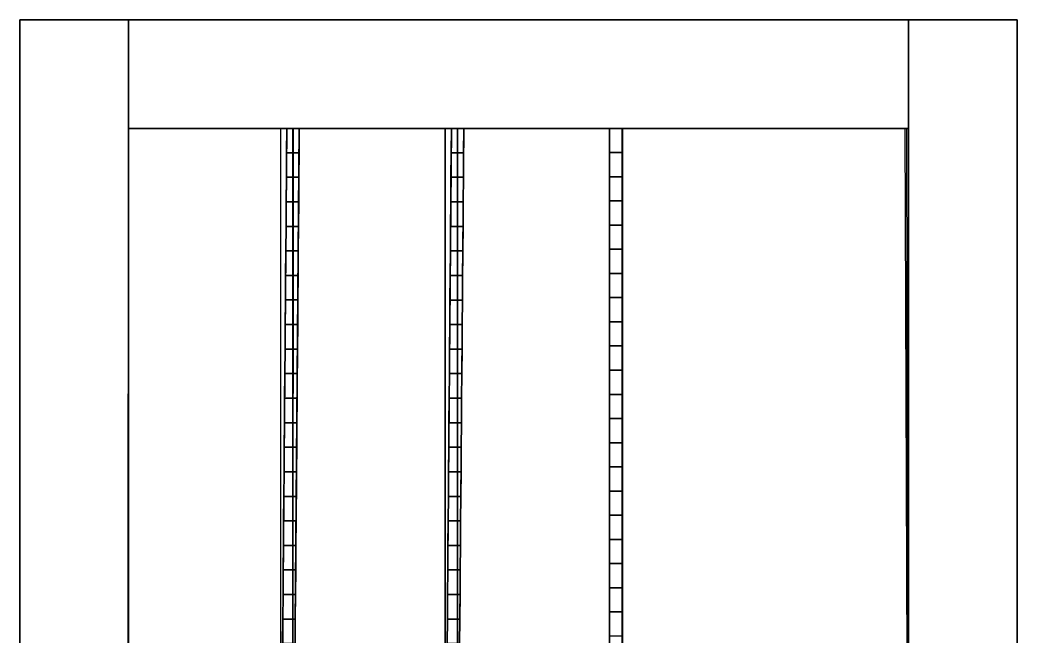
# Model space of a CAD drawing. Extents: x 1703 to 2103, y 917 to 1412.
# Drawn here: x 1702.9 to 2102.9, y 1164.9 to 1411.9 of the extents above; entities that cross this region are included whole.
import ezdxf

# ---------------------------------------------------------------- set-up
doc = ezdxf.new("R2010")
doc.units = 0
doc.layers.get('0').update_dxf_attribs({"linetype": 'CONTINUOUS'})

msp = doc.modelspace()

# ---------------------------------------------------------------- linework, layer by layer
for p, q in [((1702.88, 916.88), (1702.88, 1411.88)), ((1702.88, 1411.88, 64), (1702.88, 1411.88, 74)), ((1982.88, 1411.88, 74), (1702.88, 1411.88, 74)), ((1702.88, 1411.88, 74), (1702.88, 916.88, 74)), ((1702.88, 1411.88, 74), (1982.88, 1411.88, 74)), ((1702.88, 916.88, 64), (1702.88, 1411.88, 64)), ((1702.88, 1411.88, 64), (1982.88, 1411.88, 64)), ((1702.88, 1411.88), (2102.88, 1411.88)), ((1982.88, 1411.88, 64), (1982.88, 1411.88, 74)), ((2059.38, 916.88, 64), (2059.38, 1411.88, 64)), ((2059.38, 1411.88, 64), (2102.88, 1411.88, 64)), ((2059.38, 916.88, 74), (2059.38, 1411.88, 74)), ((2059.38, 1411.88, 74), (2102.88, 1411.88, 74)), ((2059.38, 1411.88, 64), (2059.38, 1411.88, 74)), ((2102.88, 916.88, 64), (2102.88, 1411.88, 64)), ((2102.88, 1411.88, 74), (2102.88, 1411.88, 64)), ((2102.88, 1411.88, 74), (2102.88, 916.88, 74)), ((2102.88, 916.88), (2102.88, 1411.88)), ((1746.29, 941.88, 64), (1746.37, 1368.38, 64)), ((1746.37, 1368.38, 64), (1746.37, 1368.38)), ((1746.37, 1368.38), (1746.57, 941.88)), ((1746.37, 1368.38), (1746.38, 1368.38, 64)), ((1746.38, 1368.38, 64), (2059.38, 1368.38, 64)), ((1756.09, 1368.38), (1929.61, 1368.38)), ((1807.42, 1368.39), (1807.39, 1053.62)), ((1809.87, 1358.65), (1809.95, 1368.38)), ((1812.42, 1368.39), (1812.39, 1053.62)), ((1814.87, 1358.65), (1814.95, 1368.38)), ((1873.42, 1368.39), (1873.39, 1053.62)), ((1875.87, 1358.65), (1875.95, 1368.38)), ((1878.42, 1368.39), (1878.39, 1053.62)), ((1880.87, 1358.65), (1880.95, 1368.38)), ((1939.42, 1368.38), (1939.38, 953.13)), ((1939.38, 1051.09), (1939.42, 1368.38)), ((1939.57, 941.88), (1939.42, 1368.38)), ((1944.42, 1368.38), (1939.42, 1368.38)), ((1944.57, 941.88), (1944.42, 1368.38)), ((1944.42, 1368.38), (2057.87, 1368.38)), ((2057.87, 1368.38), (2059.38, 941.88)), ((2059.38, 1368.38, 64), (2058.53, 1368.38)), ((1746.38, 955.6), (1746.38, 1356.76)), ((1809.79, 1348.81), (1809.87, 1358.65)), ((1814.79, 1348.81), (1814.87, 1358.65)), ((1875.79, 1348.81), (1875.87, 1358.65)), ((1880.79, 1348.81), (1880.87, 1358.65)), ((1809.71, 1338.97), (1809.79, 1348.81)), ((1814.71, 1338.97), (1814.79, 1348.81)), ((1875.71, 1338.97), (1875.79, 1348.81)), ((1880.71, 1338.97), (1880.79, 1348.81)), ((1746.38, 1052.48), (1746.38, 1341.91)), ((1809.63, 1329.13), (1809.71, 1338.97)), ((1814.63, 1329.13), (1814.71, 1338.97)), ((1875.63, 1329.13), (1875.71, 1338.97)), ((1880.63, 1329.13), (1880.71, 1338.97)), ((1809.55, 1319.29), (1809.63, 1329.13)), ((1814.55, 1319.29), (1814.63, 1329.13)), ((1875.55, 1319.29), (1875.63, 1329.13)), ((1880.55, 1319.29), (1880.63, 1329.13)), ((1809.47, 1309.45), (1809.55, 1319.29)), ((1814.47, 1309.45), (1814.55, 1319.29)), ((1875.47, 1309.45), (1875.55, 1319.29)), ((1880.47, 1309.45), (1880.55, 1319.29)), ((1809.39, 1299.62), (1809.47, 1309.45)), ((1814.39, 1299.62), (1814.47, 1309.45)), ((1875.39, 1299.61), (1875.47, 1309.45)), ((1880.39, 1299.61), (1880.47, 1309.45)), ((1809.31, 1289.78), (1809.39, 1299.62)), ((1814.31, 1289.78), (1814.39, 1299.62)), ((1875.31, 1289.77), (1875.39, 1299.61)), ((1880.31, 1289.77), (1880.39, 1299.61)), ((1809.23, 1279.94), (1809.31, 1289.78)), ((1814.23, 1279.94), (1814.31, 1289.78)), ((1875.23, 1279.93), (1875.31, 1289.77)), ((1880.23, 1279.93), (1880.31, 1289.77)), ((1809.15, 1270.1), (1809.23, 1279.94)), ((1814.15, 1270.1), (1814.23, 1279.94)), ((1875.15, 1270.09), (1875.23, 1279.93)), ((1880.15, 1270.09), (1880.23, 1279.93)), ((1809.07, 1260.26), (1809.15, 1270.1)), ((1814.07, 1260.26), (1814.15, 1270.1)), ((1875.07, 1260.25), (1875.15, 1270.09)), ((1880.07, 1260.25), (1880.15, 1270.09)), ((1808.99, 1250.42), (1809.07, 1260.26)), ((1813.99, 1250.42), (1814.07, 1260.26)), ((1874.99, 1250.41), (1875.07, 1260.25)), ((1879.99, 1250.41), (1880.07, 1260.25)), ((1808.91, 1240.58), (1808.99, 1250.42)), ((1813.91, 1240.58), (1813.99, 1250.42)), ((1874.91, 1240.57), (1874.99, 1250.41)), ((1879.91, 1240.57), (1879.99, 1250.41)), ((1808.83, 1230.74), (1808.91, 1240.58)), ((1813.83, 1230.74), (1813.91, 1240.58)), ((1874.83, 1230.73), (1874.91, 1240.57)), ((1879.83, 1230.73), (1879.91, 1240.57)), ((1808.75, 1220.9), (1808.83, 1230.74)), ((1813.75, 1220.9), (1813.83, 1230.74)), ((1874.75, 1220.89), (1874.83, 1230.73)), ((1879.75, 1220.89), (1879.83, 1230.73)), ((1808.67, 1211.06), (1808.75, 1220.9)), ((1813.67, 1211.06), (1813.75, 1220.9)), ((1874.67, 1211.05), (1874.75, 1220.89)), ((1879.67, 1211.05), (1879.75, 1220.89)), ((1808.59, 1201.22), (1808.67, 1211.06)), ((1813.59, 1201.22), (1813.67, 1211.06)), ((1874.59, 1201.21), (1874.67, 1211.05)), ((1879.59, 1201.21), (1879.67, 1211.05)), ((1808.51, 1191.38), (1808.59, 1201.22)), ((1813.51, 1191.38), (1813.59, 1201.22)), ((1874.51, 1191.37), (1874.59, 1201.21)), ((1879.51, 1191.37), (1879.59, 1201.21)), ((1808.43, 1181.54), (1808.51, 1191.38)), ((1813.43, 1181.54), (1813.51, 1191.38)), ((1874.43, 1181.53), (1874.51, 1191.37)), ((1879.43, 1181.53), (1879.51, 1191.37)), ((1808.35, 1171.7), (1808.43, 1181.54)), ((1813.35, 1171.7), (1813.43, 1181.54)), ((1874.35, 1171.69), (1874.43, 1181.53)), ((1879.35, 1171.69), (1879.43, 1181.53)), ((1808.27, 1161.86), (1808.35, 1171.7)), ((1813.27, 1161.86), (1813.35, 1171.7)), ((1874.27, 1161.85), (1874.35, 1171.69)), ((1879.27, 1161.85), (1879.35, 1171.69))]:
    msp.add_line(p, q)
at = {"extrusion": (-1, 5e-15, 2e-16)}
for p, q in [((1809.95, 1368.38), (1808.67, 1211)), ((1809.95, 1368.38), (1809.95, 1368.38, 40)), ((1814.95, 1368.38), (1813.67, 1211)), ((1814.95, 1368.38), (1814.95, 1368.38, 40)), ((1875.95, 1368.38), (1874.67, 1210.99)), ((1875.95, 1368.38), (1875.95, 1368.38, 40)), ((1880.95, 1368.38), (1879.67, 1210.99)), ((1880.95, 1368.38), (1880.95, 1368.38, 40)), ((1809.87, 1358.65), (1809.87, 1358.65, 42.94)), ((1814.87, 1358.65), (1814.87, 1358.65, 42.94)), ((1875.87, 1358.65), (1875.87, 1358.65, 42.94)), ((1880.87, 1358.65), (1880.87, 1358.65, 42.94)), ((1809.79, 1348.81), (1809.79, 1348.81, 45.7)), ((1814.79, 1348.81), (1814.79, 1348.81, 45.7)), ((1875.79, 1348.81), (1875.79, 1348.81, 45.7)), ((1880.79, 1348.81), (1880.79, 1348.81, 45.7)), ((1809.71, 1338.97), (1809.71, 1338.97, 48.26)), ((1814.71, 1338.97), (1814.71, 1338.97, 48.26)), ((1875.71, 1338.97), (1875.71, 1338.97, 48.26)), ((1880.71, 1338.97), (1880.71, 1338.97, 48.26)), ((1809.63, 1329.13), (1809.63, 1329.13, 50.62)), ((1814.63, 1329.13), (1814.63, 1329.13, 50.62)), ((1875.63, 1329.13), (1875.63, 1329.13, 50.62)), ((1880.63, 1329.13), (1880.63, 1329.13, 50.62)), ((1809.55, 1319.29), (1809.55, 1319.29, 52.78)), ((1814.55, 1319.29), (1814.55, 1319.29, 52.78)), ((1875.55, 1319.29), (1875.55, 1319.29, 52.78)), ((1880.55, 1319.29), (1880.55, 1319.29, 52.78)), ((1809.47, 1309.45), (1809.47, 1309.45, 54.74)), ((1814.47, 1309.45), (1814.47, 1309.45, 54.74)), ((1875.47, 1309.45), (1875.47, 1309.45, 54.74)), ((1880.47, 1309.45), (1880.47, 1309.45, 54.74)), ((1809.39, 1299.62), (1809.39, 1299.62, 56.51)), ((1814.39, 1299.62), (1814.39, 1299.62, 56.51)), ((1875.39, 1299.61), (1875.39, 1299.61, 56.51)), ((1880.39, 1299.61), (1880.39, 1299.61, 56.51)), ((1809.31, 1289.78), (1809.31, 1289.78, 58.09)), ((1814.31, 1289.78), (1814.31, 1289.78, 58.09)), ((1875.31, 1289.77), (1875.31, 1289.77, 58.09)), ((1880.31, 1289.77), (1880.31, 1289.77, 58.09)), ((1809.23, 1279.94), (1809.23, 1279.94, 59.48)), ((1814.23, 1279.94), (1814.23, 1279.94, 59.48)), ((1875.23, 1279.93), (1875.23, 1279.93, 59.48)), ((1880.23, 1279.93), (1880.23, 1279.93, 59.48)), ((1809.15, 1270.1), (1809.15, 1270.1, 60.68)), ((1814.15, 1270.1), (1814.15, 1270.1, 60.68)), ((1875.15, 1270.09), (1875.15, 1270.09, 60.68)), ((1880.15, 1270.09), (1880.15, 1270.09, 60.68)), ((1809.07, 1260.26), (1809.07, 1260.26, 61.7)), ((1814.07, 1260.26), (1814.07, 1260.26, 61.7)), ((1875.07, 1260.25), (1875.07, 1260.25, 61.7)), ((1880.07, 1260.25), (1880.07, 1260.25, 61.7)), ((1808.99, 1250.42), (1808.99, 1250.42, 62.53)), ((1813.99, 1250.42), (1813.99, 1250.42, 62.53)), ((1874.99, 1250.41), (1874.99, 1250.41, 62.53)), ((1879.99, 1250.41), (1879.99, 1250.41, 62.53)), ((1808.91, 1240.58), (1808.91, 1240.58, 63.17)), ((1813.91, 1240.58), (1813.91, 1240.58, 63.17)), ((1874.91, 1240.57), (1874.91, 1240.57, 63.17)), ((1879.91, 1240.57), (1879.91, 1240.57, 63.17)), ((1808.83, 1230.74), (1808.83, 1230.74, 63.63)), ((1813.83, 1230.74), (1813.83, 1230.74, 63.63)), ((1874.83, 1230.73), (1874.83, 1230.73, 63.63)), ((1879.83, 1230.73), (1879.83, 1230.73, 63.63)), ((1808.75, 1220.9), (1808.75, 1220.9, 63.91)), ((1813.75, 1220.9), (1813.75, 1220.9, 63.91)), ((1874.75, 1220.89), (1874.75, 1220.89, 63.91)), ((1879.75, 1220.89), (1879.75, 1220.89, 63.91)), ((1808.67, 1211.06), (1808.67, 1211.06, 64)), ((1813.67, 1211.06), (1813.67, 1211.06, 64)), ((1874.67, 1211.05), (1874.67, 1211.05, 64)), ((1879.67, 1211.05), (1879.67, 1211.05, 64)), ((1808.59, 1201.22), (1808.59, 1201.22, 63.91)), ((1813.59, 1201.22), (1813.59, 1201.22, 63.91)), ((1874.59, 1201.21), (1874.59, 1201.21, 63.91)), ((1879.59, 1201.21), (1879.59, 1201.21, 63.91)), ((1808.51, 1191.38), (1808.51, 1191.38, 63.64)), ((1813.51, 1191.38), (1813.51, 1191.38, 63.64)), ((1874.51, 1191.37), (1874.51, 1191.37, 63.64)), ((1879.51, 1191.37), (1879.51, 1191.37, 63.64)), ((1808.43, 1181.54), (1808.43, 1181.54, 63.18)), ((1813.43, 1181.54), (1813.43, 1181.54, 63.18)), ((1874.43, 1181.53), (1874.43, 1181.53, 63.18)), ((1879.43, 1181.53), (1879.43, 1181.53, 63.18)), ((1808.35, 1171.7), (1808.35, 1171.7, 62.54)), ((1813.35, 1171.7), (1813.35, 1171.7, 62.54)), ((1874.35, 1171.69), (1874.35, 1171.69, 62.54)), ((1879.35, 1171.69), (1879.35, 1171.69, 62.54))]:
    msp.add_line(p, q, dxfattribs=at)
at = {"extrusion": (-1, 0, 1e-16)}
for p, q in [((1939.42, 1368.38), (1939.42, 1368.38, 40)), ((1939.42, 1368.38), (1939.42, 1358.69)), ((1944.57, 1368.38), (1944.57, 1368.38, 40)), ((1944.57, 1368.38), (1944.57, 1358.69)), ((1939.42, 1358.69), (1939.42, 1349)), ((1939.42, 1358.69), (1939.42, 1358.69, 42.16)), ((1944.57, 1358.69), (1944.57, 1349)), ((1944.57, 1358.69), (1944.57, 1358.69, 42.16)), ((1939.42, 1349), (1939.42, 1339.31)), ((1939.42, 1349), (1939.42, 1349, 44.21)), ((1944.57, 1349), (1944.57, 1339.31)), ((1944.57, 1349), (1944.57, 1349, 44.21)), ((1939.42, 1339.31), (1939.42, 1329.62)), ((1939.42, 1339.31), (1939.42, 1339.31, 46.16)), ((1944.57, 1339.31), (1944.57, 1329.62)), ((1944.57, 1339.31), (1944.57, 1339.31, 46.16)), ((1939.42, 1329.62), (1939.42, 1319.93)), ((1939.42, 1329.62), (1939.42, 1329.62, 48)), ((1944.57, 1329.62), (1944.57, 1319.93)), ((1944.57, 1329.62), (1944.57, 1329.62, 48)), ((1939.42, 1319.93), (1939.42, 1310.24)), ((1939.42, 1319.93), (1939.42, 1319.93, 49.74)), ((1944.57, 1319.93), (1944.57, 1310.24)), ((1944.57, 1319.93), (1944.57, 1319.93, 49.74)), ((1939.42, 1310.24), (1939.42, 1300.55)), ((1939.42, 1310.24), (1939.42, 1310.24, 51.38)), ((1944.57, 1310.24), (1944.57, 1300.55)), ((1944.57, 1310.24), (1944.57, 1310.24, 51.38)), ((1939.42, 1300.55), (1939.42, 1290.86)), ((1939.42, 1300.55), (1939.42, 1300.55, 52.92)), ((1944.57, 1300.55), (1944.57, 1290.86)), ((1944.57, 1300.55), (1944.57, 1300.55, 52.92)), ((1939.42, 1290.86), (1939.42, 1281.17)), ((1939.42, 1290.86), (1939.42, 1290.86, 54.35)), ((1944.57, 1290.86), (1944.57, 1281.17)), ((1944.57, 1290.86), (1944.57, 1290.86, 54.35)), ((1939.42, 1281.17), (1939.42, 1271.48)), ((1939.42, 1281.17), (1939.42, 1281.17, 55.68)), ((1944.57, 1281.17), (1944.57, 1271.48)), ((1944.57, 1281.17), (1944.57, 1281.17, 55.68)), ((1939.42, 1271.48), (1939.42, 1261.79)), ((1939.42, 1271.48), (1939.42, 1271.48, 56.92)), ((1944.57, 1271.48), (1944.57, 1261.79)), ((1944.57, 1271.48), (1944.57, 1271.48, 56.92)), ((1939.42, 1261.79), (1939.42, 1252.1)), ((1939.42, 1261.79), (1939.42, 1261.79, 58.05)), ((1944.57, 1261.79), (1944.57, 1252.1)), ((1944.57, 1261.79), (1944.57, 1261.79, 58.05)), ((1939.42, 1252.1), (1939.42, 1242.41)), ((1939.42, 1252.1), (1939.42, 1252.1, 59.09)), ((1944.57, 1252.1), (1944.57, 1242.41)), ((1944.57, 1252.1), (1944.57, 1252.1, 59.09)), ((1939.42, 1242.41), (1939.42, 1232.72)), ((1939.42, 1242.41), (1939.42, 1242.41, 60.02)), ((1944.57, 1242.41), (1944.57, 1232.72)), ((1944.57, 1242.41), (1944.57, 1242.41, 60.02)), ((1939.42, 1232.72), (1939.42, 1223.03)), ((1939.42, 1232.72), (1939.42, 1232.72, 60.86)), ((1944.57, 1232.72), (1944.57, 1223.03)), ((1944.57, 1232.72), (1944.57, 1232.72, 60.86)), ((1939.42, 1223.03), (1939.42, 1213.34)), ((1939.42, 1223.03), (1939.42, 1223.03, 61.59)), ((1944.57, 1223.03), (1944.57, 1213.34)), ((1944.57, 1223.03), (1944.57, 1223.03, 61.59)), ((1939.42, 1213.34), (1939.42, 1203.65)), ((1939.42, 1213.34), (1939.42, 1213.34, 62.23)), ((1944.57, 1213.34), (1944.57, 1203.65)), ((1944.57, 1213.34), (1944.57, 1213.34, 62.23)), ((1939.42, 1203.65), (1939.42, 1193.96)), ((1939.42, 1203.65), (1939.42, 1203.65, 62.77)), ((1944.57, 1203.65), (1944.57, 1193.96)), ((1944.57, 1203.65), (1944.57, 1203.65, 62.77)), ((1939.42, 1193.96), (1939.42, 1184.27)), ((1939.42, 1193.96), (1939.42, 1193.96, 63.21)), ((1944.57, 1193.96), (1944.57, 1184.27)), ((1944.57, 1193.96), (1944.57, 1193.96, 63.21)), ((1939.42, 1184.27), (1939.42, 1174.58)), ((1939.42, 1184.27), (1939.42, 1184.27, 63.56)), ((1944.57, 1184.27), (1944.57, 1174.58)), ((1944.57, 1184.27), (1944.57, 1184.27, 63.56)), ((1939.42, 1174.58), (1939.42, 1174.58, 63.8)), ((1944.57, 1174.58), (1944.57, 1174.58, 63.8)), ((1944.57, 1164.89), (1944.57, 1164.89, 63.95))]:
    msp.add_line(p, q, dxfattribs=at)
for centre in [(-1155.13, -895.41, -1939.42), (-1155.13, -895.41, -1944.57)]:
    msp.add_arc(centre, 959.41, 77.15745, 102.84255, dxfattribs=at)
for points in [[(1702.88, 916.88, 74), (1746.29, 916.88, 74), (1746.38, 1411.88, 74), (1702.88, 1411.88, 74)], [(1702.88, 1411.88, 64), (1702.88, 916.88, 64), (1746.29, 916.88, 64), (1746.38, 1411.88, 64)], [(1702.88, 1411.88, 64), (1702.88, 1411.88, 74), (1702.88, 916.88, 74), (1702.88, 916.88, 64)], [(1702.88, 1411.88, 64), (1702.88, 1411.88, 74), (1702.88, 916.88, 74), (1702.88, 916.88, 64)], [(1746.38, 1411.88, 64), (1746.38, 1411.88, 74), (1702.88, 1411.88, 74), (1702.88, 1411.88, 64)], [(1746.38, 1411.88, 64), (1746.38, 1411.88, 74), (1702.88, 1411.88, 74), (1702.88, 1411.88, 64)], [(2059.38, 1368.38, 64), (2059.38, 1411.88, 64), (1746.38, 1411.88, 64), (1746.37, 1368.38, 64)], [(2059.38, 1368.38, 74), (2059.38, 1411.88, 74), (1746.38, 1411.88, 74), (1746.38, 1368.38, 74)], [(2059.38, 1368.38, 74), (2059.38, 1411.88, 74), (1746.38, 1411.88, 74), (1746.38, 1368.38, 74)], [(2059.38, 1411.88, 64), (2059.38, 1411.88, 74), (1746.38, 1411.88, 74), (1746.38, 1411.88, 64)], [(2059.38, 1368.38, 64), (2059.38, 1411.88, 64), (1746.38, 1411.88, 64), (1746.38, 1368.38, 64)], [(2059.38, 916.88, 74), (2059.38, 1411.88, 74), (2102.88, 1411.88, 74), (2102.88, 916.88, 74)], [(2059.38, 916.88, 64), (2102.88, 916.88, 64), (2102.88, 1411.88, 64), (2059.38, 1411.88, 64)], [(2059.38, 916.88, 74), (2102.88, 916.88, 74), (2102.88, 1411.88, 74), (2059.38, 1411.88, 74)], [(2059.38, 916.88, 64), (2102.88, 916.88, 64), (2102.88, 1411.88, 64), (2059.38, 1411.88, 64)], [(2102.88, 1411.88, 64), (2102.88, 1411.88, 74), (2059.38, 1411.88, 74), (2059.38, 1411.88, 64)], [(2102.88, 916.88, 64), (2102.88, 916.88, 74), (2102.88, 1411.88, 74), (2102.88, 1411.88, 64)], [(2102.88, 916.88, 64), (2102.88, 916.88, 74), (2102.88, 1411.88, 74), (2102.88, 1411.88, 64)], [(1746.29, 916.88, 64), (1746.38, 916.88, 74), (1746.38, 1368.38, 74), (1746.38, 1368.38, 64)], [(1746.57, 941.88), (1746.29, 941.88, 64), (1746.37, 1368.38, 64), (1746.37, 1368.38)], [(1746.37, 1368.38), (1746.37, 1368.38, 64), (1746.29, 941.88, 64), (1746.57, 941.88)], [(1746.37, 1368.38), (1807.42, 1368.38), (1807.39, 1053.62), (1746.38, 1053.59)], [(1746.37, 1368.38, 64), (1746.38, 1368.38, 74), (2059.38, 1368.38, 74), (2059.38, 1368.38, 64)], [(1746.37, 1368.38, 64), (1746.38, 1368.38, 74), (2059.38, 1368.38, 74), (2059.38, 1368.38, 64)], [(1746.37, 1368.38), (1746.37, 1368.38, 64), (2059.38, 1368.38, 64), (2058.53, 1368.38)], [(2058.53, 1368.38), (2059.38, 1368.38, 64), (1746.37, 1368.38, 64), (1746.37, 1368.38)], [(1812.39, 1368.38), (1807.42, 1368.39), (1807.39, 1053.62), (1812.39, 1053.62)], [(1807.39, 1053.62), (1812.39, 1053.62), (1812.42, 1368.38), (1807.42, 1368.39)], [(1814.95, 1368.38), (1809.95, 1368.38), (1807.39, 1053.62), (1812.39, 1053.62)], [(1809.95, 1368.38), (1809.95, 1368.38, 40), (1809.87, 1358.65, 42.94), (1809.87, 1358.65)], [(1809.87, 1358.65, 42.94), (1809.95, 1368.38, 40), (1814.95, 1368.38, 40), (1814.87, 1358.65, 42.94)], [(1814.95, 1368.38), (1814.95, 1368.38, 40), (1809.95, 1368.38, 40), (1809.95, 1368.38)], [(1812.39, 1368.38), (1873.39, 1368.38), (1873.39, 1053.62), (1812.39, 1053.62)], [(1814.87, 1358.65), (1814.95, 1368.38), (1814.95, 1368.38, 40), (1814.87, 1358.65, 42.94)], [(1873.39, 1053.62), (1878.42, 1053.62), (1878.42, 1368.39), (1873.39, 1368.38)], [(1878.42, 1368.39), (1873.39, 1368.38), (1873.39, 1053.62), (1878.42, 1053.62)], [(1880.95, 1368.38), (1875.95, 1368.38), (1873.39, 1053.62), (1878.39, 1053.62)], [(1875.95, 1368.38), (1875.95, 1368.38, 40), (1875.87, 1358.65, 42.94), (1875.87, 1358.65)], [(1875.87, 1358.65, 42.94), (1875.95, 1368.38, 40), (1880.95, 1368.38, 40), (1880.87, 1358.65, 42.94)], [(1880.95, 1368.38), (1880.95, 1368.38, 40), (1875.95, 1368.38, 40), (1875.95, 1368.38)], [(1878.42, 1368.39), (1939.42, 1368.38), (1939.38, 1053.59), (1878.42, 1053.62)], [(1880.87, 1358.65), (1880.95, 1368.38), (1880.95, 1368.38, 40), (1880.87, 1358.65, 42.94)], [(1939.57, 941.88), (1944.57, 941.88), (1944.57, 1368.38), (1939.42, 1368.38)], [(1939.42, 1368.38), (1939.42, 1368.38, 40), (1939.42, 1358.69, 42.16), (1939.42, 1358.69)], [(1939.42, 1358.69, 42.16), (1939.42, 1368.38, 40), (1944.57, 1368.38, 40), (1944.57, 1358.69, 42.16)], [(1939.42, 941.88, 40), (1944.57, 941.88, 40), (1944.57, 1368.38, 40), (1939.42, 1368.38, 40)], [(1939.57, 941.88), (1944.57, 941.88), (1944.57, 1368.38), (1939.42, 1368.38)], [(1944.57, 941.88), (1944.57, 1368.38), (2058.53, 1368.38), (2059.38, 941.88)], [(1944.57, 1368.38), (1944.57, 1368.38, 40), (1944.57, 1358.69, 42.16), (1944.57, 1358.69)], [(2059.38, 1368.38, 64), (2058.53, 1368.38), (2059.38, 941.88), (2059.38, 941.88, 64)], [(2059.38, 1368.38, 64), (2059.38, 1368.38, 74), (2059.38, 941, 74), (2059.38, 941, 64)], [(1809.87, 1358.65), (1809.87, 1358.65, 42.94), (1809.79, 1348.81, 45.7), (1809.79, 1348.81)], [(1809.79, 1348.81, 45.7), (1809.87, 1358.65, 42.94), (1814.87, 1358.65, 42.94), (1814.79, 1348.81, 45.7)], [(1814.79, 1348.81), (1814.87, 1358.65), (1814.87, 1358.65, 42.94), (1814.79, 1348.81, 45.7)], [(1875.87, 1358.65), (1875.87, 1358.65, 42.94), (1875.79, 1348.81, 45.7), (1875.79, 1348.81)], [(1875.79, 1348.81, 45.7), (1875.87, 1358.65, 42.94), (1880.87, 1358.65, 42.94), (1880.79, 1348.81, 45.7)], [(1880.79, 1348.81), (1880.87, 1358.65), (1880.87, 1358.65, 42.94), (1880.79, 1348.81, 45.7)], [(1939.42, 1358.69), (1939.42, 1358.69, 42.16), (1939.42, 1349, 44.21), (1939.42, 1349)], [(1939.42, 1358.69, 42.16), (1944.57, 1358.69, 42.16), (1944.57, 1349, 44.21), (1939.42, 1349, 44.21)], [(1944.57, 1358.69), (1944.57, 1358.69, 42.16), (1944.57, 1349, 44.21), (1944.57, 1349)], [(1809.79, 1348.81), (1809.79, 1348.81, 45.7), (1809.71, 1338.97, 48.46), (1809.71, 1338.97)], [(1809.71, 1338.97, 48.46), (1809.79, 1348.81, 45.7), (1814.79, 1348.81, 45.7), (1814.71, 1338.97, 48.26)], [(1814.71, 1338.97), (1814.79, 1348.81), (1814.79, 1348.81, 45.7), (1814.71, 1338.97, 48.26)], [(1875.79, 1348.81), (1875.79, 1348.81, 45.7), (1875.71, 1338.97, 48.46), (1875.71, 1338.97)], [(1875.71, 1338.97, 48.46), (1875.79, 1348.81, 45.7), (1880.79, 1348.81, 45.7), (1880.71, 1338.97, 48.26)], [(1880.71, 1338.97), (1880.79, 1348.81), (1880.79, 1348.81, 45.7), (1880.71, 1338.97, 48.26)], [(1939.42, 1349), (1939.42, 1349, 44.21), (1939.42, 1339.31, 46.16), (1939.42, 1339.31)], [(1939.42, 1349, 44.21), (1944.57, 1349, 44.21), (1944.57, 1339.31, 46.16), (1939.42, 1339.31, 46.16)], [(1944.57, 1349), (1944.57, 1349, 44.21), (1944.57, 1339.31, 46.16), (1944.57, 1339.31)], [(1809.71, 1338.97), (1809.71, 1338.97, 48.26), (1809.63, 1329.13, 50.62), (1809.63, 1329.13)], [(1809.63, 1329.13, 50.62), (1809.71, 1338.97, 48.26), (1814.71, 1338.97, 48.26), (1814.63, 1329.13, 50.62)], [(1814.63, 1329.13), (1814.71, 1338.97), (1814.71, 1338.97, 48.26), (1814.63, 1329.13, 50.62)], [(1875.71, 1338.97), (1875.71, 1338.97, 48.26), (1875.63, 1329.13, 50.62), (1875.63, 1329.13)], [(1875.63, 1329.13, 50.62), (1875.71, 1338.97, 48.26), (1880.71, 1338.97, 48.26), (1880.63, 1329.13, 50.62)], [(1880.63, 1329.13), (1880.71, 1338.97), (1880.71, 1338.97, 48.26), (1880.63, 1329.13, 50.62)], [(1939.42, 1339.31), (1939.42, 1339.31, 46.16), (1939.42, 1329.62, 48), (1939.42, 1329.62)], [(1944.57, 1339.31, 46.16), (1939.42, 1339.31, 46.16), (1939.42, 1339.31, 46.16), (1944.57, 1339.31, 46.16)], [(1939.42, 1339.31, 46.16), (1944.57, 1339.31, 46.16), (1944.57, 1329.62, 48), (1939.42, 1329.62, 48)], [(1944.57, 1339.31), (1944.57, 1339.31, 46.16), (1944.57, 1329.62, 48), (1944.57, 1329.62)], [(1809.63, 1329.13), (1809.63, 1329.13, 50.62), (1809.55, 1319.29, 52.78), (1809.55, 1319.29)], [(1809.63, 1329.13, 50.62), (1814.63, 1329.13, 50.62), (1814.55, 1319.29, 52.78), (1809.55, 1319.29, 52.78)], [(1814.55, 1319.29), (1814.63, 1329.13), (1814.63, 1329.13, 50.62), (1814.55, 1319.29, 52.78)], [(1875.63, 1329.13), (1875.63, 1329.13, 50.62), (1875.55, 1319.29, 52.78), (1875.55, 1319.29)], [(1875.63, 1329.13, 50.62), (1880.63, 1329.13, 50.62), (1880.55, 1319.29, 52.78), (1875.55, 1319.29, 52.78)], [(1880.55, 1319.29), (1880.63, 1329.13), (1880.63, 1329.13, 50.62), (1880.55, 1319.29, 52.78)], [(1939.42, 1329.62), (1939.42, 1329.62, 48), (1939.42, 1319.93, 49.74), (1939.42, 1319.93)], [(1944.57, 1329.62, 48), (1939.42, 1329.62, 48), (1939.42, 1329.62, 48), (1944.57, 1329.62, 48)], [(1939.42, 1329.62, 48), (1944.57, 1329.62, 48), (1944.57, 1319.93, 49.74), (1939.42, 1319.93, 49.74)], [(1944.57, 1329.62), (1944.57, 1329.62, 48), (1944.57, 1319.93, 49.74), (1944.57, 1319.93)], [(1809.55, 1319.29), (1809.55, 1319.29, 52.78), (1809.47, 1309.45, 54.74), (1809.47, 1309.45)], [(1809.47, 1309.45, 54.74), (1809.55, 1319.29, 52.78), (1814.55, 1319.29, 52.78), (1814.47, 1309.45, 54.74)], [(1814.47, 1309.45), (1814.55, 1319.29), (1814.55, 1319.29, 52.78), (1814.47, 1309.45, 54.74)], [(1875.55, 1319.29), (1875.55, 1319.29, 52.78), (1875.47, 1309.45, 54.74), (1875.47, 1309.45)], [(1875.47, 1309.45, 54.74), (1875.55, 1319.29, 52.78), (1880.55, 1319.29, 52.78), (1880.47, 1309.45, 54.74)], [(1880.47, 1309.45), (1880.55, 1319.29), (1880.55, 1319.29, 52.78), (1880.47, 1309.45, 54.74)], [(1939.42, 1319.93), (1939.42, 1319.93, 49.74), (1939.42, 1310.24, 51.38), (1939.42, 1310.24)], [(1944.57, 1319.93, 49.74), (1939.42, 1319.93, 49.74), (1939.42, 1319.93, 49.74), (1944.57, 1319.93, 49.74)], [(1939.42, 1319.93, 49.74), (1944.57, 1319.93, 49.74), (1944.57, 1310.24, 51.38), (1939.42, 1310.24, 51.38)], [(1944.57, 1319.93), (1944.57, 1319.93, 49.74), (1944.57, 1310.24, 51.38), (1944.57, 1310.24)], [(1809.47, 1309.45), (1809.47, 1309.45, 54.74), (1809.39, 1299.62, 56.51), (1809.39, 1299.62)], [(1809.39, 1299.62, 56.51), (1809.47, 1309.45, 54.74), (1814.47, 1309.45, 54.74), (1814.39, 1299.62, 56.51)], [(1814.39, 1299.62), (1814.47, 1309.45), (1814.47, 1309.45, 54.74), (1814.39, 1299.62, 56.51)], [(1875.47, 1309.45), (1875.47, 1309.45, 54.74), (1875.39, 1299.61, 56.51), (1875.39, 1299.61)], [(1875.39, 1299.61, 56.51), (1875.47, 1309.45, 54.74), (1880.47, 1309.45, 54.74), (1880.39, 1299.61, 56.51)], [(1880.39, 1299.61), (1880.47, 1309.45), (1880.47, 1309.45, 54.74), (1880.39, 1299.61, 56.51)], [(1939.42, 1310.24), (1939.42, 1310.24, 51.38), (1939.42, 1300.55, 52.92), (1939.42, 1300.55)], [(1944.57, 1310.24, 51.38), (1939.42, 1310.24, 51.38), (1939.42, 1310.24, 51.38), (1944.57, 1310.24, 51.38)], [(1939.42, 1310.24, 51.38), (1944.57, 1310.24, 51.38), (1944.57, 1300.55, 53.02), (1939.42, 1300.55, 52.92)], [(1944.57, 1310.24), (1944.57, 1310.24, 51.38), (1944.57, 1300.55, 52.92), (1944.57, 1300.55)], [(1939.42, 1300.55), (1939.42, 1300.55, 52.92), (1939.42, 1290.86, 54.35), (1939.42, 1290.86)], [(1944.57, 1300.55, 53.02), (1939.42, 1300.55, 52.92), (1939.42, 1300.55, 52.92), (1944.57, 1300.55, 52.92)], [(1939.42, 1300.55, 52.92), (1944.57, 1300.55, 52.92), (1944.57, 1290.86, 54.35), (1939.42, 1290.86, 54.35)], [(1944.57, 1300.55), (1944.57, 1300.55, 52.92), (1944.57, 1290.86, 54.35), (1944.57, 1290.86)], [(1809.39, 1299.62), (1809.39, 1299.62, 56.51), (1809.31, 1289.78, 58.28), (1809.31, 1289.78)], [(1809.31, 1289.78, 58.28), (1809.39, 1299.62, 56.51), (1814.39, 1299.62, 56.51), (1814.31, 1289.78, 58.09)], [(1814.31, 1289.78), (1814.39, 1299.62), (1814.39, 1299.62, 56.51), (1814.31, 1289.78, 58.09)], [(1875.39, 1299.61), (1875.39, 1299.61, 56.51), (1875.31, 1289.77, 58.28), (1875.31, 1289.77)], [(1875.31, 1289.77, 58.28), (1875.39, 1299.61, 56.51), (1880.39, 1299.61, 56.51), (1880.31, 1289.77, 58.09)], [(1880.31, 1289.77), (1880.39, 1299.61), (1880.39, 1299.61, 56.51), (1880.31, 1289.77, 58.09)], [(1809.31, 1289.78), (1809.31, 1289.78, 58.28), (1809.23, 1279.94, 59.48), (1809.23, 1279.94)], [(1809.23, 1279.94, 59.48), (1809.31, 1289.78, 58.09), (1814.31, 1289.78, 58.09), (1814.23, 1279.94, 59.48)], [(1809.31, 1289.78, 58.28), (1809.31, 1289.78), (1809.31, 1289.78), (1809.31, 1289.78, 58.28)], [(1814.23, 1279.94), (1814.31, 1289.78), (1814.31, 1289.78, 58.09), (1814.23, 1279.94, 59.48)], [(1875.31, 1289.77), (1875.31, 1289.77, 58.28), (1875.23, 1279.93, 59.48), (1875.23, 1279.93)], [(1875.23, 1279.93, 59.48), (1875.31, 1289.77, 58.09), (1880.31, 1289.77, 58.09), (1880.23, 1279.93, 59.48)], [(1875.31, 1289.77, 58.28), (1875.31, 1289.77), (1875.31, 1289.77), (1875.31, 1289.77, 58.28)], [(1880.23, 1279.93), (1880.31, 1289.77), (1880.31, 1289.77, 58.09), (1880.23, 1279.93, 59.48)], [(1939.42, 1290.86, 54.35), (1939.42, 1290.86), (1939.42, 1290.86), (1939.42, 1290.86, 54.35)], [(1939.42, 1290.86), (1939.42, 1290.86, 54.35), (1939.42, 1281.17, 55.79), (1939.42, 1281.17)], [(1944.57, 1290.86, 54.35), (1939.42, 1290.86, 54.35), (1939.42, 1290.86, 54.35), (1944.57, 1290.86, 54.35)], [(1939.42, 1290.86, 54.35), (1944.57, 1290.86, 54.35), (1944.57, 1281.17, 55.68), (1939.42, 1281.17, 55.68)], [(1944.57, 1290.86, 54.35), (1944.57, 1290.86), (1944.57, 1290.86), (1944.57, 1290.86, 54.35)], [(1944.57, 1290.86), (1944.57, 1290.86, 54.35), (1944.57, 1281.17, 55.79), (1944.57, 1281.17)], [(1939.42, 1281.17), (1939.42, 1281.17, 55.68), (1939.42, 1271.48, 56.92), (1939.42, 1271.48)], [(1944.57, 1281.17, 55.68), (1939.42, 1281.17, 55.68), (1939.42, 1281.17, 55.68), (1944.57, 1281.17, 55.68)], [(1939.42, 1281.17, 55.68), (1944.57, 1281.17, 55.68), (1944.57, 1271.48, 56.92), (1939.42, 1271.48, 56.92)], [(1944.57, 1281.17), (1944.57, 1281.17, 55.68), (1944.57, 1271.48, 56.92), (1944.57, 1271.48)], [(1809.23, 1279.94), (1809.23, 1279.94, 59.48), (1809.15, 1270.1, 60.68), (1809.15, 1270.1)], [(1809.15, 1270.1, 60.68), (1809.23, 1279.94, 59.48), (1814.23, 1279.94, 59.48), (1814.15, 1270.1, 60.68)], [(1814.15, 1270.1), (1814.23, 1279.94), (1814.23, 1279.94, 59.48), (1814.15, 1270.1, 60.68)], [(1875.23, 1279.93), (1875.23, 1279.93, 59.48), (1875.15, 1270.09, 60.68), (1875.15, 1270.09)], [(1875.15, 1270.09, 60.68), (1875.23, 1279.93, 59.48), (1880.23, 1279.93, 59.48), (1880.15, 1270.09, 60.68)], [(1880.15, 1270.09), (1880.23, 1279.93), (1880.23, 1279.93, 59.48), (1880.15, 1270.09, 60.68)], [(1809.15, 1270.1), (1809.15, 1270.1, 60.68), (1809.07, 1260.26, 61.7), (1809.07, 1260.26)], [(1809.07, 1260.26, 61.7), (1809.15, 1270.1, 60.68), (1814.15, 1270.1, 60.68), (1814.07, 1260.26, 61.7)], [(1814.07, 1260.26), (1814.15, 1270.1), (1814.15, 1270.1, 60.68), (1814.07, 1260.26, 61.7)], [(1875.15, 1270.09), (1875.15, 1270.09, 60.68), (1875.07, 1260.25, 61.7), (1875.07, 1260.25)], [(1875.07, 1260.25, 61.7), (1875.15, 1270.09, 60.68), (1880.15, 1270.09, 60.68), (1880.07, 1260.25, 61.7)], [(1880.07, 1260.25), (1880.15, 1270.09), (1880.15, 1270.09, 60.68), (1880.07, 1260.25, 61.7)], [(1939.42, 1271.48), (1939.42, 1271.48, 56.92), (1939.42, 1261.79, 58.05), (1939.42, 1261.79)], [(1944.57, 1271.48, 56.92), (1939.42, 1271.48, 56.92), (1939.42, 1271.48, 56.92), (1944.57, 1271.48, 56.92)], [(1939.42, 1271.48, 56.92), (1944.57, 1271.48, 56.92), (1944.57, 1261.79, 58.05), (1939.42, 1261.79, 58.05)], [(1944.57, 1271.48), (1944.57, 1271.48, 56.92), (1944.57, 1261.79, 58.05), (1944.57, 1261.79)], [(1809.07, 1260.26), (1809.07, 1260.26, 61.7), (1808.99, 1250.42, 62.53), (1808.99, 1250.42)], [(1808.99, 1250.42, 62.53), (1809.07, 1260.26, 61.7), (1814.07, 1260.26, 61.7), (1813.99, 1250.42, 62.53)], [(1813.99, 1250.42), (1814.07, 1260.26), (1814.07, 1260.26, 61.7), (1813.99, 1250.42, 62.53)], [(1875.07, 1260.25), (1875.07, 1260.25, 61.7), (1874.99, 1250.41, 62.53), (1874.99, 1250.41)], [(1874.99, 1250.41, 62.53), (1875.07, 1260.25, 61.7), (1880.07, 1260.25, 61.7), (1879.99, 1250.41, 62.53)], [(1879.99, 1250.41), (1880.07, 1260.25), (1880.07, 1260.25, 61.7), (1879.99, 1250.41, 62.53)], [(1939.42, 1261.79), (1939.42, 1261.79, 58.05), (1939.42, 1252.1, 59.09), (1939.42, 1252.1)], [(1944.57, 1261.79, 58.05), (1939.42, 1261.79, 58.05), (1939.42, 1261.79, 58.05), (1944.57, 1261.79, 58.05)], [(1939.42, 1261.79, 58.05), (1944.57, 1261.79, 58.05), (1944.57, 1252.1, 59.09), (1939.42, 1252.1, 59.09)], [(1944.57, 1261.79), (1944.57, 1261.79, 58.05), (1944.57, 1252.1, 59.09), (1944.57, 1252.1)], [(1939.42, 1252.1), (1939.42, 1252.1, 59.09), (1939.42, 1242.41, 60.02), (1939.42, 1242.41)], [(1944.57, 1252.1, 59.09), (1939.42, 1252.1, 59.09), (1939.42, 1252.1, 59.09), (1944.57, 1252.1, 59.09)], [(1939.42, 1252.1, 59.09), (1944.57, 1252.1, 59.09), (1944.57, 1242.41, 60.02), (1939.42, 1242.41, 60.02)], [(1944.57, 1252.1), (1944.57, 1252.1, 59.09), (1944.57, 1242.41, 60.02), (1944.57, 1242.41)], [(1808.99, 1250.42), (1808.99, 1250.42, 62.53), (1808.91, 1240.58, 63.17), (1808.91, 1240.58)], [(1808.91, 1240.58, 63.17), (1808.99, 1250.42, 62.53), (1813.99, 1250.42, 62.53), (1813.91, 1240.58, 63.17)], [(1813.91, 1240.58), (1813.99, 1250.42), (1813.99, 1250.42, 62.53), (1813.91, 1240.58, 63.17)], [(1874.99, 1250.41), (1874.99, 1250.41, 62.53), (1874.91, 1240.57, 63.17), (1874.91, 1240.57)], [(1874.91, 1240.57, 63.17), (1874.99, 1250.41, 62.53), (1879.99, 1250.41, 62.53), (1879.91, 1240.57, 63.17)], [(1879.91, 1240.57), (1879.99, 1250.41), (1879.99, 1250.41, 62.53), (1879.91, 1240.57, 63.17)], [(1808.91, 1240.58), (1808.91, 1240.58, 63.17), (1808.83, 1230.74, 63.63), (1808.83, 1230.74)], [(1808.83, 1230.74, 63.63), (1808.91, 1240.58, 63.17), (1813.91, 1240.58, 63.17), (1813.83, 1230.74, 63.82)], [(1813.83, 1230.74), (1813.91, 1240.58), (1813.91, 1240.58, 63.17), (1813.83, 1230.74, 63.63)], [(1874.91, 1240.57), (1874.91, 1240.57, 63.17), (1874.83, 1230.73, 63.63), (1874.83, 1230.73)], [(1874.83, 1230.73, 63.63), (1874.91, 1240.57, 63.17), (1879.91, 1240.57, 63.17), (1879.83, 1230.73, 63.82)], [(1879.83, 1230.73), (1879.91, 1240.57), (1879.91, 1240.57, 63.17), (1879.83, 1230.73, 63.63)], [(1939.42, 1242.41), (1939.42, 1242.41, 60.02), (1939.42, 1232.72, 60.86), (1939.42, 1232.72)], [(1939.42, 1242.41, 60.02), (1944.57, 1242.41, 60.02), (1944.57, 1232.72, 60.86), (1939.42, 1232.72, 60.86)], [(1944.57, 1242.41), (1944.57, 1242.41, 60.02), (1944.57, 1232.72, 60.86), (1944.57, 1232.72)], [(1939.42, 1232.72), (1939.42, 1232.72, 60.86), (1939.42, 1223.03, 61.59), (1939.42, 1223.03)], [(1944.57, 1232.72, 60.86), (1939.42, 1232.72, 60.86), (1939.42, 1232.72, 60.86), (1944.57, 1232.72, 60.86)], [(1939.42, 1232.72, 60.86), (1944.57, 1232.72, 60.86), (1944.57, 1223.03, 61.59), (1939.42, 1223.03, 61.59)], [(1944.57, 1232.72), (1944.57, 1232.72, 60.86), (1944.57, 1223.03, 61.59), (1944.57, 1223.03)], [(1808.83, 1230.74), (1808.83, 1230.74, 63.63), (1808.75, 1220.9, 63.91), (1808.75, 1220.9)], [(1808.75, 1220.9, 63.91), (1808.83, 1230.74, 63.63), (1813.83, 1230.74, 63.63), (1813.75, 1220.9, 63.91)], [(1813.75, 1220.9), (1813.83, 1230.74), (1813.83, 1230.74, 63.63), (1813.75, 1220.9, 63.91)], [(1874.83, 1230.73), (1874.83, 1230.73, 63.63), (1874.75, 1220.89, 63.91), (1874.75, 1220.89)], [(1874.75, 1220.89, 63.91), (1874.83, 1230.73, 63.63), (1879.83, 1230.73, 63.63), (1879.75, 1220.89, 63.91)], [(1879.75, 1220.89), (1879.83, 1230.73), (1879.83, 1230.73, 63.63), (1879.75, 1220.89, 63.91)], [(1808.75, 1220.9), (1808.75, 1220.9, 63.91), (1808.67, 1211.06, 64), (1808.67, 1211)], [(1808.67, 1211.06, 64), (1808.75, 1220.9, 63.91), (1813.75, 1220.9, 63.91), (1813.67, 1211.06, 64)], [(1813.67, 1211), (1813.75, 1220.9), (1813.75, 1220.9, 63.91), (1813.67, 1211.06, 64)], [(1874.75, 1220.89), (1874.75, 1220.89, 63.91), (1874.67, 1211.05, 64), (1874.67, 1210.99)], [(1874.67, 1211.05, 64), (1874.75, 1220.89, 63.91), (1879.75, 1220.89, 63.91), (1879.67, 1211.05, 64)], [(1879.67, 1210.99), (1879.75, 1220.89), (1879.75, 1220.89, 63.91), (1879.67, 1211.05, 64)], [(1939.42, 1223.03, 61.59), (1939.42, 1223.03), (1939.42, 1223.03), (1939.42, 1223.03, 61.59)], [(1939.42, 1223.03), (1939.42, 1223.03, 61.59), (1939.42, 1213.34, 62.23), (1939.42, 1213.34)], [(1944.57, 1223.03, 61.59), (1939.42, 1223.03, 61.59), (1939.42, 1223.03, 61.59), (1944.57, 1223.03, 61.59)], [(1939.42, 1223.03, 61.59), (1944.57, 1223.03, 61.59), (1944.57, 1213.34, 62.23), (1939.42, 1213.34, 62.23)], [(1944.57, 1223.03, 61.59), (1944.57, 1223.03), (1944.57, 1223.03), (1944.57, 1223.03, 61.59)], [(1944.57, 1223.03), (1944.57, 1223.03, 61.59), (1944.57, 1213.34, 62.23), (1944.57, 1213.34)], [(1939.42, 1213.34), (1939.42, 1213.34, 62.23), (1939.42, 1203.65, 62.77), (1939.42, 1203.65)], [(1944.57, 1213.34, 62.23), (1939.42, 1213.34, 62.23), (1939.42, 1213.34, 62.23), (1944.57, 1213.34, 62.23)], [(1939.42, 1213.34, 62.23), (1944.57, 1213.34, 62.23), (1944.57, 1203.65, 62.77), (1939.42, 1203.65, 62.77)], [(1944.57, 1213.34), (1944.57, 1213.34, 62.23), (1944.57, 1203.65, 62.77), (1944.57, 1203.65)], [(1808.67, 1211), (1808.67, 1211.06, 64), (1808.59, 1201.22, 63.91), (1808.59, 1201.22)], [(1808.59, 1201.22, 63.91), (1808.67, 1211.06, 64), (1813.67, 1211.06, 64), (1813.59, 1201.22, 63.91)], [(1813.59, 1201.22), (1813.67, 1211.06), (1813.67, 1211.06, 64), (1813.59, 1201.22, 63.91)], [(1874.67, 1210.99), (1874.67, 1211.05, 64), (1874.59, 1201.21, 63.91), (1874.59, 1201.21)], [(1874.59, 1201.21, 63.91), (1874.67, 1211.05, 64), (1879.67, 1211.05, 64), (1879.59, 1201.21, 63.91)], [(1879.59, 1201.21), (1879.67, 1211.05), (1879.67, 1211.05, 64), (1879.59, 1201.21, 63.91)], [(1808.59, 1201.22), (1808.59, 1201.22, 63.91), (1808.51, 1191.38, 63.64), (1808.51, 1191.38)], [(1808.51, 1191.38, 63.64), (1808.59, 1201.22, 63.91), (1813.59, 1201.22, 63.91), (1813.51, 1191.38, 63.64)], [(1813.51, 1191.38), (1813.59, 1201.22), (1813.59, 1201.22, 63.91), (1813.51, 1191.38, 63.64)], [(1874.59, 1201.21), (1874.59, 1201.21, 63.91), (1874.51, 1191.37, 63.64), (1874.51, 1191.37)], [(1874.51, 1191.37, 63.64), (1874.59, 1201.21, 63.91), (1879.59, 1201.21, 63.91), (1879.51, 1191.37, 63.64)], [(1879.51, 1191.37), (1879.59, 1201.21), (1879.59, 1201.21, 63.91), (1879.51, 1191.37, 63.64)], [(1939.42, 1203.65), (1939.42, 1203.65, 62.77), (1939.42, 1193.96, 63.21), (1939.42, 1193.96)], [(1944.57, 1203.65, 62.77), (1939.42, 1203.65, 62.77), (1939.42, 1203.65, 62.77), (1944.57, 1203.65, 62.77)], [(1939.42, 1203.65, 62.77), (1944.57, 1203.65, 62.77), (1944.57, 1193.96, 63.21), (1939.42, 1193.96, 63.21)], [(1944.57, 1203.65), (1944.57, 1203.65, 62.77), (1944.57, 1193.96, 63.21), (1944.57, 1193.96)], [(1939.42, 1193.96), (1939.42, 1193.96, 63.21), (1939.42, 1184.27, 63.66), (1939.42, 1184.27)], [(1944.57, 1193.96, 63.21), (1939.42, 1193.96, 63.21), (1939.42, 1193.96, 63.21), (1944.57, 1193.96, 63.21)], [(1939.42, 1193.96, 63.21), (1944.57, 1193.96, 63.21), (1944.57, 1184.27, 63.66), (1939.42, 1184.27, 63.56)], [(1944.57, 1193.96), (1944.57, 1193.96, 63.21), (1944.57, 1184.27, 63.66), (1944.57, 1184.27)], [(1808.51, 1191.38), (1808.51, 1191.38, 63.64), (1808.43, 1181.54, 63.18), (1808.43, 1181.54)], [(1808.43, 1181.54, 63.18), (1808.51, 1191.38, 63.64), (1813.51, 1191.38, 63.64), (1813.43, 1181.54, 63.18)], [(1813.43, 1181.54), (1813.51, 1191.38), (1813.51, 1191.38, 63.64), (1813.43, 1181.54, 63.18)], [(1874.51, 1191.37), (1874.51, 1191.37, 63.64), (1874.43, 1181.53, 63.18), (1874.43, 1181.53)], [(1874.43, 1181.53, 63.18), (1874.51, 1191.37, 63.64), (1879.51, 1191.37, 63.64), (1879.43, 1181.53, 63.18)], [(1879.43, 1181.53), (1879.51, 1191.37), (1879.51, 1191.37, 63.64), (1879.43, 1181.53, 63.18)], [(1939.42, 1184.27), (1939.42, 1184.27, 63.56), (1939.42, 1174.58, 63.8), (1939.42, 1174.58)], [(1944.57, 1184.27, 63.66), (1939.42, 1184.27, 63.56), (1939.42, 1184.27, 63.56), (1944.57, 1184.27, 63.56)], [(1939.42, 1184.27, 63.56), (1944.57, 1184.27, 63.56), (1944.57, 1174.58, 63.8), (1939.42, 1174.58, 63.8)], [(1944.57, 1184.27), (1944.57, 1184.27, 63.56), (1944.57, 1174.58, 63.8), (1944.57, 1174.58)], [(1808.43, 1181.54), (1808.43, 1181.54, 63.18), (1808.35, 1171.7, 62.54), (1808.35, 1171.7)], [(1808.35, 1171.7, 62.54), (1808.43, 1181.54, 63.18), (1813.43, 1181.54, 63.18), (1813.35, 1171.7, 62.54)], [(1808.43, 1181.54, 63.18), (1808.43, 1181.54), (1808.43, 1181.54), (1808.43, 1181.54, 63.18)], [(1813.35, 1171.7), (1813.43, 1181.54), (1813.43, 1181.54, 63.18), (1813.35, 1171.7, 62.54)], [(1874.43, 1181.53), (1874.43, 1181.53, 63.18), (1874.35, 1171.69, 62.54), (1874.35, 1171.69)], [(1874.35, 1171.69, 62.54), (1874.43, 1181.53, 63.18), (1879.43, 1181.53, 63.18), (1879.35, 1171.69, 62.54)], [(1874.43, 1181.53, 63.18), (1874.43, 1181.53), (1874.43, 1181.53), (1874.43, 1181.53, 63.18)], [(1879.35, 1171.69), (1879.43, 1181.53), (1879.43, 1181.53, 63.18), (1879.35, 1171.69, 62.54)], [(1939.42, 1174.58), (1939.42, 1174.58, 63.8), (1939.42, 1164.89, 63.95), (1939.42, 1164.89)], [(1939.42, 1174.58, 63.8), (1944.57, 1174.58, 63.8), (1944.57, 1164.89, 63.95), (1939.42, 1164.89, 63.95)], [(1944.57, 1174.58), (1944.57, 1174.58, 63.8), (1944.57, 1164.89, 63.95), (1944.57, 1164.89)], [(1808.35, 1171.7), (1808.35, 1171.7, 62.54), (1808.27, 1161.86, 61.71), (1808.27, 1161.86)], [(1808.27, 1161.86, 61.71), (1808.35, 1171.7, 62.54), (1813.35, 1171.7, 62.54), (1813.27, 1161.86, 61.71)], [(1813.27, 1161.86), (1813.35, 1171.7), (1813.35, 1171.7, 62.54), (1813.27, 1161.86, 61.71)], [(1874.35, 1171.69), (1874.35, 1171.69, 62.54), (1874.27, 1161.85, 61.71), (1874.27, 1161.85)], [(1874.27, 1161.85, 61.71), (1874.35, 1171.69, 62.54), (1879.35, 1171.69, 62.54), (1879.27, 1161.85, 61.71)], [(1879.27, 1161.85), (1879.35, 1171.69), (1879.35, 1171.69, 62.54), (1879.27, 1161.85, 61.71)], [(1944.57, 1164.89), (1944.57, 1164.89, 63.95), (1944.57, 1155.2, 64), (1944.57, 1155.2)]]:
    msp.add_3dface(points)

doc.saveas('drawing.dxf')
